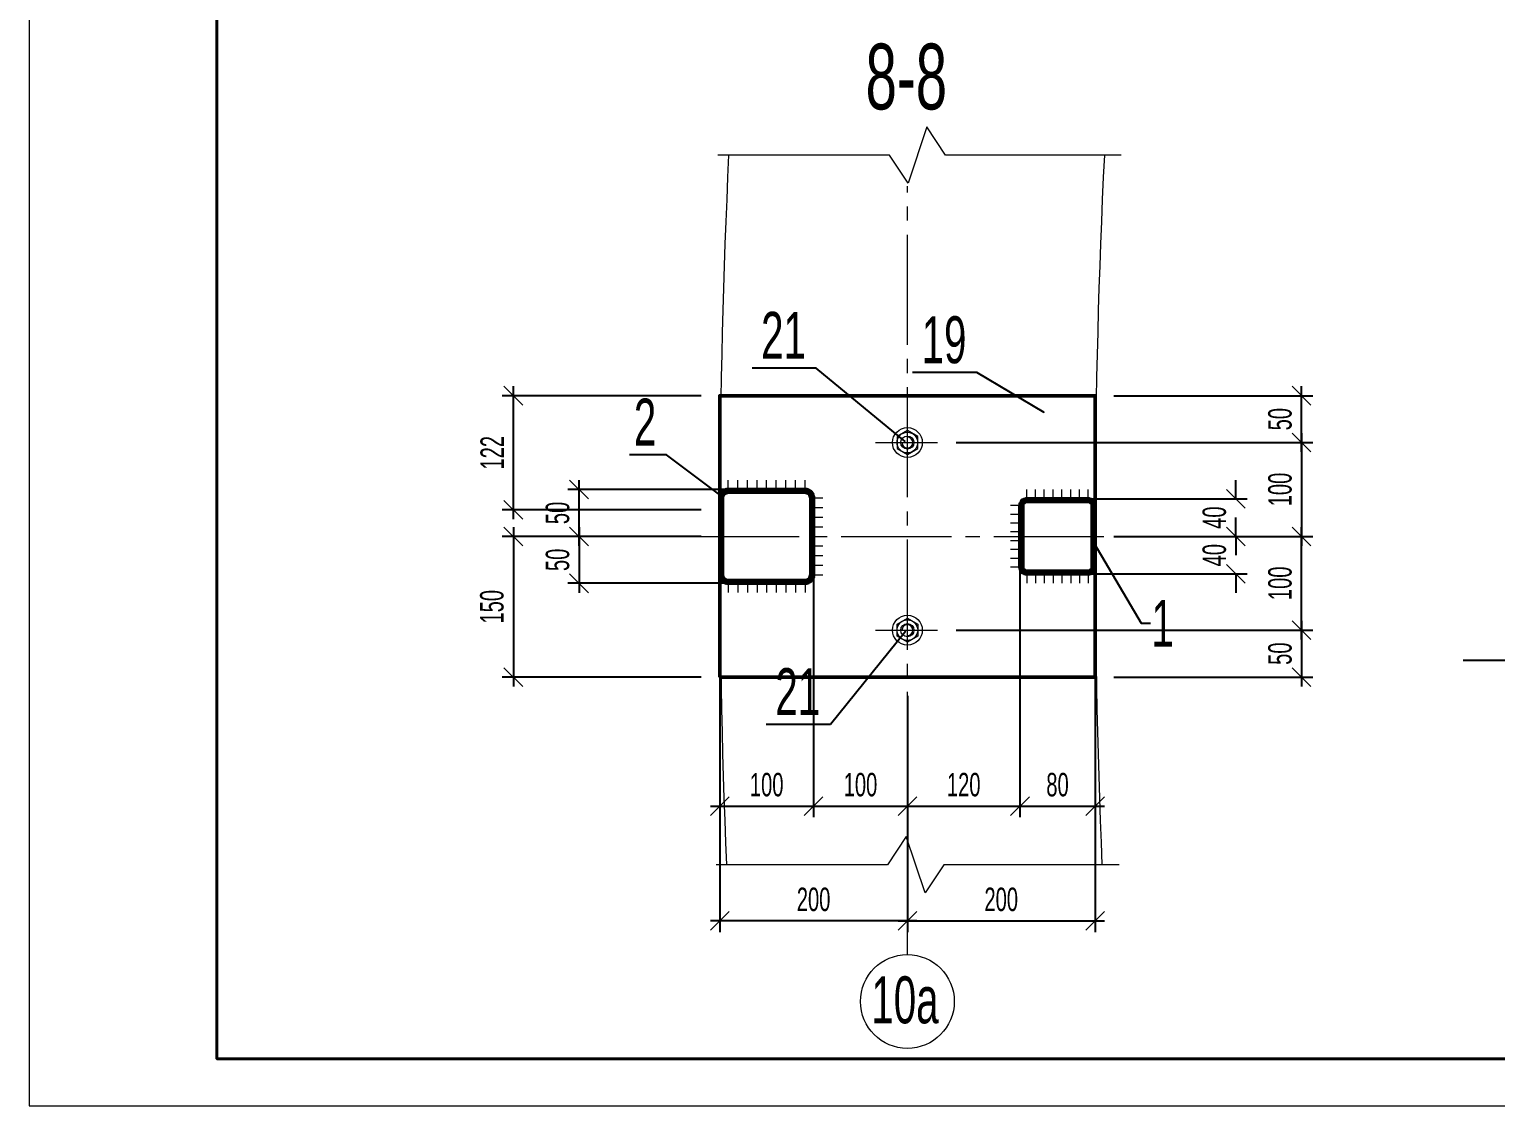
# Model space of a CAD drawing. Extents: x -483223 to 550073, y -164053 to -64662.
# Drawn here: x -216968 to -201339, y -132422 to -120947 of the extents above; entities that cross this region are included whole.
import ezdxf
from ezdxf import colors
from ezdxf.entities.mleader import LeaderData, LeaderLine
from ezdxf.enums import TextEntityAlignment as Align
from ezdxf.math import Vec2, Vec3

# ---------------------------------------------------------------- set-up
doc = ezdxf.new("R2010")
doc.units = 0
doc.header["$MEASUREMENT"] = 0
doc.linetypes.add('K5LT_AXLED', pattern=[16.25, 11.75, -1.5, 1.5, -1.5])
doc.linetypes.add('K5LT_THIN', pattern=[0])
doc.layers.get('0').update_dxf_attribs({"color": 40, "linetype": 'CONTINUOUS'})
doc.layers.get('Defpoints').update_dxf_attribs({"linetype": 'CONTINUOUS'})
for name, color, linetype, lineweight in [('tonkie', 8, 'CONTINUOUS', 15), ('ОСН. ТОНКА', 250, 'CONTINUOUS', 15), ('РАМКА', 250, 'CONTINUOUS', 40)]:
    doc.layers.add(name, color=color, linetype=linetype, lineweight=lineweight)
doc.styles.add('РОЗМІР', font='ARIALN.TTF', dxfattribs={"width": 0.75})
doc.dimstyles.new('10 основний', dxfattribs={"dimscale": 100, "dimtxt": 2.5, "dimasz": 2, "dimexe": 1.2, "dimexo": 2, "dimgap": 1, "dimtad": 1, "dimdec": 0, "dimlfac": 0.1, "dimzin": 0, "dimdsep": 46, "dimtxsty": 'РОЗМІР', "dimblk": 'OBLIQUE', "dimcen": 0.7, "dimdle": 1, "dimadec": 0, "dimazin": 0, "dimtfac": 1, "dimtdec": 0, "dimtix": 1, "dimtofl": 0, "dimtmove": 1, "dimatfit": 3, "dimfxl": 0.18, "dimtolj": 1, "dimtzin": 0, "dimarcsym": 0})

# ---------------------------------------------------------------- blocks, each defined once
blk = doc.blocks.new('_OBLIQUE')
at = {"color": 0, "linetype": 'ByBlock'}
blk.add_line((-0.5, -0.5), (0.5, 0.5), dxfattribs=at)
blk = doc.blocks.new('*D669')
at = {"layer": 'Defpoints', "color": 0, "transparency": 16777216}
for p in [(-209939, -126353), (-211809, -127853), (-209609, -127853)]:
    blk.add_point(p, dxfattribs=at)
at = {"layer": 'tonkie', "color": 0, "lineweight": -2, "transparency": 16777216}
for p, q in [((-211809, -126253), (-211809, -127953)), ((-210139, -126353), (-211929, -126353)), ((-209809, -127853), (-211929, -127853))]:
    blk.add_line(p, q, dxfattribs=at)
at = {"layer": 'tonkie', "color": 0, "lineweight": -2, "transparency": 16777216, "xscale": 200, "yscale": 200, "zscale": 200}
for p, rotation in [((-211809, -126353), 90), ((-211809, -127853), 270)]:
    blk.add_blockref('_OBLIQUE', p, dxfattribs=dict(at, rotation=rotation))
at = {"layer": 'tonkie', "color": 0, "transparency": 16777216, "insert": (-212037, -127103), "char_height": 250, "attachment_point": 5, "rotation": 90, "style": 'РОЗМІР'}
blk.add_mtext('\\A1;150', dxfattribs=at)
blk = doc.blocks.new('*D670')
at = {"layer": 'Defpoints', "color": 0, "transparency": 16777216}
for p in [(-211809, -124853), (-209609, -124853), (-209609, -126070)]:
    blk.add_point(p, dxfattribs=at)
at = {"layer": 'tonkie', "color": 0, "lineweight": -2, "transparency": 16777216}
for p, q in [((-209809, -124853), (-211929, -124853)), ((-211809, -126170), (-211809, -124753)), ((-209809, -126070), (-211929, -126070))]:
    blk.add_line(p, q, dxfattribs=at)
at = {"layer": 'tonkie', "color": 0, "lineweight": -2, "transparency": 16777216, "xscale": 200, "yscale": 200, "zscale": 200}
for p, rotation in [((-211809, -124853), 90), ((-211809, -126070), 270)]:
    blk.add_blockref('_OBLIQUE', p, dxfattribs=dict(at, rotation=rotation))
at = {"layer": 'tonkie', "color": 0, "transparency": 16777216, "insert": (-212035, -125461), "char_height": 250, "attachment_point": 5, "rotation": 90, "style": 'РОЗМІР'}
blk.add_mtext('\\A1;122', dxfattribs=at)
blk = doc.blocks.new('*D671')
at = {"layer": 'Defpoints', "color": 0, "transparency": 16777216}
for p in [(-209609, -126353), (-211109, -126853), (-209109, -126853)]:
    blk.add_point(p, dxfattribs=at)
at = {"layer": 'tonkie', "color": 0, "lineweight": -2, "transparency": 16777216}
for p, q in [((-211109, -126253), (-211109, -126953)), ((-209809, -126353), (-211229, -126353)), ((-209309, -126853), (-211229, -126853))]:
    blk.add_line(p, q, dxfattribs=at)
at = {"layer": 'tonkie', "color": 0, "lineweight": -2, "transparency": 16777216, "xscale": 200, "yscale": 200, "zscale": 200}
for p, rotation in [((-211109, -126353), 90), ((-211109, -126853), 270)]:
    blk.add_blockref('_OBLIQUE', p, dxfattribs=dict(at, rotation=rotation))
at = {"layer": 'tonkie', "color": 0, "transparency": 16777216, "insert": (-211337, -126603), "char_height": 250, "attachment_point": 5, "rotation": 90, "style": 'РОЗМІР'}
blk.add_mtext('\\A1;50', dxfattribs=at)
blk = doc.blocks.new('*D672')
at = {"layer": 'Defpoints', "color": 0, "transparency": 16777216}
for p in [(-211109, -125853), (-209109, -125853), (-209609, -126353)]:
    blk.add_point(p, dxfattribs=at)
at = {"layer": 'tonkie', "color": 0, "lineweight": -2, "transparency": 16777216}
for p, q in [((-211109, -126453), (-211109, -125753)), ((-209309, -125853), (-211229, -125853)), ((-209809, -126353), (-211229, -126353))]:
    blk.add_line(p, q, dxfattribs=at)
at = {"layer": 'tonkie', "color": 0, "lineweight": -2, "transparency": 16777216, "xscale": 200, "yscale": 200, "zscale": 200}
for p, rotation in [((-211109, -125853), 90), ((-211109, -126353), 270)]:
    blk.add_blockref('_OBLIQUE', p, dxfattribs=dict(at, rotation=rotation))
at = {"layer": 'tonkie', "color": 0, "transparency": 16777216, "insert": (-211337, -126103), "char_height": 250, "attachment_point": 5, "rotation": 90, "style": 'РОЗМІР'}
blk.add_mtext('\\A1;50', dxfattribs=at)
blk = doc.blocks.new('*D658')
at = {"layer": 'Defpoints', "color": 0, "transparency": 16777216}
for p in [(-205609, -126353), (-206056, -126753), (-204109, -126753)]:
    blk.add_point(p, dxfattribs=at)
at = {"layer": 'tonkie', "color": 0, "lineweight": -2, "transparency": 16777216}
for p, q in [((-204109, -126353), (-204109, -126153)), ((-205409, -126353), (-203989, -126353)), ((-205856, -126753), (-203989, -126753)), ((-204109, -126753), (-204109, -126953))]:
    blk.add_line(p, q, dxfattribs=at)
at = {"layer": 'tonkie', "color": 0, "lineweight": -2, "transparency": 16777216, "xscale": 200, "yscale": 200, "zscale": 200}
for p, rotation in [((-204109, -126353), 270), ((-204109, -126753), 90)]:
    blk.add_blockref('_OBLIQUE', p, dxfattribs=dict(at, rotation=rotation))
at = {"layer": 'tonkie', "color": 0, "transparency": 16777216, "insert": (-204337, -126553), "char_height": 250, "attachment_point": 5, "rotation": 90, "style": 'РОЗМІР'}
blk.add_mtext('\\A1;40', dxfattribs=at)
blk = doc.blocks.new('*D659')
at = {"layer": 'Defpoints', "color": 0, "transparency": 16777216}
for p in [(-206056, -125953), (-204109, -125953), (-205609, -126353)]:
    blk.add_point(p, dxfattribs=at)
at = {"layer": 'tonkie', "color": 0, "lineweight": -2, "transparency": 16777216}
for p, q in [((-204109, -125953), (-204109, -125753)), ((-205856, -125953), (-203989, -125953)), ((-205409, -126353), (-203989, -126353)), ((-204109, -126353), (-204109, -126553))]:
    blk.add_line(p, q, dxfattribs=at)
at = {"layer": 'tonkie', "color": 0, "lineweight": -2, "transparency": 16777216, "xscale": 200, "yscale": 200, "zscale": 200}
for p, rotation in [((-204109, -125953), 270), ((-204109, -126353), 90)]:
    blk.add_blockref('_OBLIQUE', p, dxfattribs=dict(at, rotation=rotation))
at = {"layer": 'tonkie', "color": 0, "transparency": 16777216, "insert": (-204337, -126153), "char_height": 250, "attachment_point": 5, "rotation": 90, "style": 'РОЗМІР'}
blk.add_mtext('\\A1;40', dxfattribs=at)
blk = doc.blocks.new('*D673')
at = {"layer": 'Defpoints', "color": 0, "transparency": 16777216}
for p in [(-209609, -127853), (-207609, -127853), (-209609, -130451)]:
    blk.add_point(p, dxfattribs=at)
at = {"layer": 'tonkie', "color": 0, "lineweight": -2, "transparency": 16777216}
for p, q in [((-209609, -128053), (-209609, -130571)), ((-207609, -128053), (-207609, -130571)), ((-207509, -130451), (-209709, -130451))]:
    blk.add_line(p, q, dxfattribs=at)
at = {"layer": 'tonkie', "color": 0, "lineweight": -2, "transparency": 16777216, "xscale": 200, "yscale": 200, "zscale": 200, "rotation": 180}
blk.add_blockref('_OBLIQUE', (-209609, -130451), dxfattribs=at)
at = {"layer": 'tonkie', "color": 0, "lineweight": -2, "transparency": 16777216, "xscale": 200, "yscale": 200, "zscale": 200}
blk.add_blockref('_OBLIQUE', (-207609, -130451), dxfattribs=at)
at = {"layer": 'tonkie', "color": 0, "transparency": 16777216, "insert": (-208609, -130224), "char_height": 250, "attachment_point": 5, "style": 'РОЗМІР'}
blk.add_mtext('\\A1;200', dxfattribs=at)
blk = doc.blocks.new('*D674')
at = {"layer": 'Defpoints', "color": 0, "transparency": 16777216}
for p in [(-207609, -127853), (-205609, -127853), (-205609, -130451)]:
    blk.add_point(p, dxfattribs=at)
at = {"layer": 'tonkie', "color": 0, "lineweight": -2, "transparency": 16777216}
for p, q in [((-207609, -128053), (-207609, -130571)), ((-205609, -128053), (-205609, -130571)), ((-207709, -130451), (-205509, -130451))]:
    blk.add_line(p, q, dxfattribs=at)
at = {"layer": 'tonkie', "color": 0, "lineweight": -2, "transparency": 16777216, "xscale": 200, "yscale": 200, "zscale": 200, "rotation": 180}
blk.add_blockref('_OBLIQUE', (-207609, -130451), dxfattribs=at)
at = {"layer": 'tonkie', "color": 0, "lineweight": -2, "transparency": 16777216, "xscale": 200, "yscale": 200, "zscale": 200}
blk.add_blockref('_OBLIQUE', (-205609, -130451), dxfattribs=at)
at = {"layer": 'tonkie', "color": 0, "transparency": 16777216, "insert": (-206609, -130224), "char_height": 250, "attachment_point": 5, "style": 'РОЗМІР'}
blk.add_mtext('\\A1;200', dxfattribs=at)
blk = doc.blocks.new('*D675')
at = {"layer": 'Defpoints', "color": 0, "transparency": 16777216}
for p in [(-209609, -126353), (-208609, -126353), (-208609, -129228)]:
    blk.add_point(p, dxfattribs=at)
at = {"layer": 'tonkie', "color": 0, "lineweight": -2, "transparency": 16777216}
for p, q in [((-209609, -126553), (-209609, -129348)), ((-208609, -126553), (-208609, -129348)), ((-209709, -129228), (-208509, -129228))]:
    blk.add_line(p, q, dxfattribs=at)
at = {"layer": 'tonkie', "color": 0, "lineweight": -2, "transparency": 16777216, "xscale": 200, "yscale": 200, "zscale": 200, "rotation": 180}
blk.add_blockref('_OBLIQUE', (-209609, -129228), dxfattribs=at)
at = {"layer": 'tonkie', "color": 0, "lineweight": -2, "transparency": 16777216, "xscale": 200, "yscale": 200, "zscale": 200}
blk.add_blockref('_OBLIQUE', (-208609, -129228), dxfattribs=at)
at = {"layer": 'tonkie', "color": 0, "transparency": 16777216, "insert": (-209109, -129001), "char_height": 250, "attachment_point": 5, "style": 'РОЗМІР'}
blk.add_mtext('\\A1;100', dxfattribs=at)
blk = doc.blocks.new('*D676')
at = {"layer": 'Defpoints', "color": 0, "transparency": 16777216}
for p in [(-208609, -126353), (-207609, -127853), (-207609, -129228)]:
    blk.add_point(p, dxfattribs=at)
at = {"layer": 'tonkie', "color": 0, "lineweight": -2, "transparency": 16777216}
for p, q in [((-208609, -126553), (-208609, -129348)), ((-207609, -128053), (-207609, -129348)), ((-208709, -129228), (-207509, -129228))]:
    blk.add_line(p, q, dxfattribs=at)
at = {"layer": 'tonkie', "color": 0, "lineweight": -2, "transparency": 16777216, "xscale": 200, "yscale": 200, "zscale": 200, "rotation": 180}
blk.add_blockref('_OBLIQUE', (-208609, -129228), dxfattribs=at)
at = {"layer": 'tonkie', "color": 0, "lineweight": -2, "transparency": 16777216, "xscale": 200, "yscale": 200, "zscale": 200}
blk.add_blockref('_OBLIQUE', (-207609, -129228), dxfattribs=at)
at = {"layer": 'tonkie', "color": 0, "transparency": 16777216, "insert": (-208109, -129001), "char_height": 250, "attachment_point": 5, "style": 'РОЗМІР'}
blk.add_mtext('\\A1;100', dxfattribs=at)
blk = doc.blocks.new('*D677')
at = {"layer": 'Defpoints', "color": 0, "transparency": 16777216}
for p in [(-206409, -126353), (-207609, -127853), (-206409, -129228)]:
    blk.add_point(p, dxfattribs=at)
at = {"layer": 'tonkie', "color": 0, "lineweight": -2, "transparency": 16777216}
for p, q in [((-206409, -126553), (-206409, -129348)), ((-207609, -128053), (-207609, -129348)), ((-207709, -129228), (-206309, -129228))]:
    blk.add_line(p, q, dxfattribs=at)
at = {"layer": 'tonkie', "color": 0, "lineweight": -2, "transparency": 16777216, "xscale": 200, "yscale": 200, "zscale": 200, "rotation": 180}
blk.add_blockref('_OBLIQUE', (-207609, -129228), dxfattribs=at)
at = {"layer": 'tonkie', "color": 0, "lineweight": -2, "transparency": 16777216, "xscale": 200, "yscale": 200, "zscale": 200}
blk.add_blockref('_OBLIQUE', (-206409, -129228), dxfattribs=at)
at = {"layer": 'tonkie', "color": 0, "transparency": 16777216, "insert": (-207009, -129001), "char_height": 250, "attachment_point": 5, "style": 'РОЗМІР'}
blk.add_mtext('\\A1;120', dxfattribs=at)
blk = doc.blocks.new('*D678')
at = {"layer": 'Defpoints', "color": 0, "transparency": 16777216}
for p in [(-206409, -126353), (-205609, -126353), (-205609, -129228)]:
    blk.add_point(p, dxfattribs=at)
at = {"layer": 'tonkie', "color": 0, "lineweight": -2, "transparency": 16777216}
for p, q in [((-206409, -126553), (-206409, -129348)), ((-205609, -126553), (-205609, -129348)), ((-206509, -129228), (-205509, -129228))]:
    blk.add_line(p, q, dxfattribs=at)
at = {"layer": 'tonkie', "color": 0, "lineweight": -2, "transparency": 16777216, "xscale": 200, "yscale": 200, "zscale": 200, "rotation": 180}
blk.add_blockref('_OBLIQUE', (-206409, -129228), dxfattribs=at)
at = {"layer": 'tonkie', "color": 0, "lineweight": -2, "transparency": 16777216, "xscale": 200, "yscale": 200, "zscale": 200}
blk.add_blockref('_OBLIQUE', (-205609, -129228), dxfattribs=at)
at = {"layer": 'tonkie', "color": 0, "transparency": 16777216, "insert": (-206009, -129001), "char_height": 250, "attachment_point": 5, "style": 'РОЗМІР'}
blk.add_mtext('\\A1;80', dxfattribs=at)
blk = doc.blocks.new('*D679')
at = {"layer": 'Defpoints', "color": 0, "transparency": 16777216}
for p in [(-205609, -124853), (-203409, -124853), (-207288, -125353)]:
    blk.add_point(p, dxfattribs=at)
at = {"layer": 'tonkie', "color": 0, "lineweight": -2, "transparency": 16777216}
for p, q in [((-205409, -124853), (-203289, -124853)), ((-203409, -125453), (-203409, -124753)), ((-207088, -125353), (-203289, -125353))]:
    blk.add_line(p, q, dxfattribs=at)
at = {"layer": 'tonkie', "color": 0, "lineweight": -2, "transparency": 16777216, "xscale": 200, "yscale": 200, "zscale": 200}
for p, rotation in [((-203409, -124853), 90), ((-203409, -125353), 270)]:
    blk.add_blockref('_OBLIQUE', p, dxfattribs=dict(at, rotation=rotation))
at = {"layer": 'tonkie', "color": 0, "transparency": 16777216, "insert": (-203637, -125103), "char_height": 250, "attachment_point": 5, "rotation": 90, "style": 'РОЗМІР'}
blk.add_mtext('\\A1;50', dxfattribs=at)
blk = doc.blocks.new('*D660')
at = {"layer": 'Defpoints', "color": 0, "transparency": 16777216}
for p in [(-207288, -125353), (-205609, -126353), (-203409, -126353)]:
    blk.add_point(p, dxfattribs=at)
at = {"layer": 'tonkie', "color": 0, "lineweight": -2, "transparency": 16777216}
for p, q in [((-203409, -125253), (-203409, -126453)), ((-207088, -125353), (-203289, -125353)), ((-205409, -126353), (-203289, -126353))]:
    blk.add_line(p, q, dxfattribs=at)
at = {"layer": 'tonkie', "color": 0, "lineweight": -2, "transparency": 16777216, "xscale": 200, "yscale": 200, "zscale": 200}
for p, rotation in [((-203409, -125353), 90), ((-203409, -126353), 270)]:
    blk.add_blockref('_OBLIQUE', p, dxfattribs=dict(at, rotation=rotation))
at = {"layer": 'tonkie', "color": 0, "transparency": 16777216, "insert": (-203637, -125853), "char_height": 250, "attachment_point": 5, "rotation": 90, "style": 'РОЗМІР'}
blk.add_mtext('\\A1;100', dxfattribs=at)
blk = doc.blocks.new('*D661')
at = {"layer": 'Defpoints', "color": 0, "transparency": 16777216}
for p in [(-207288, -127353), (-205609, -127853), (-203409, -127853)]:
    blk.add_point(p, dxfattribs=at)
at = {"layer": 'tonkie', "color": 0, "lineweight": -2, "transparency": 16777216}
for p, q in [((-207088, -127353), (-203289, -127353)), ((-203409, -127253), (-203409, -127953)), ((-205409, -127853), (-203289, -127853))]:
    blk.add_line(p, q, dxfattribs=at)
at = {"layer": 'tonkie', "color": 0, "lineweight": -2, "transparency": 16777216, "xscale": 200, "yscale": 200, "zscale": 200}
for p, rotation in [((-203409, -127353), 90), ((-203409, -127853), 270)]:
    blk.add_blockref('_OBLIQUE', p, dxfattribs=dict(at, rotation=rotation))
at = {"layer": 'tonkie', "color": 0, "transparency": 16777216, "insert": (-203637, -127603), "char_height": 250, "attachment_point": 5, "rotation": 90, "style": 'РОЗМІР'}
blk.add_mtext('\\A1;50', dxfattribs=at)
blk = doc.blocks.new('*D662')
at = {"layer": 'Defpoints', "color": 0, "transparency": 16777216}
for p in [(-205609, -126353), (-203409, -126353), (-205609, -127353)]:
    blk.add_point(p, dxfattribs=at)
at = {"layer": 'tonkie', "color": 0, "lineweight": -2, "transparency": 16777216}
for p, q in [((-203409, -127453), (-203409, -126253)), ((-205409, -126353), (-203289, -126353)), ((-205409, -127353), (-203289, -127353))]:
    blk.add_line(p, q, dxfattribs=at)
at = {"layer": 'tonkie', "color": 0, "lineweight": -2, "transparency": 16777216, "xscale": 200, "yscale": 200, "zscale": 200}
for p, rotation in [((-203409, -126353), 90), ((-203409, -127353), 270)]:
    blk.add_blockref('_OBLIQUE', p, dxfattribs=dict(at, rotation=rotation))
at = {"layer": 'tonkie', "color": 0, "transparency": 16777216, "insert": (-203637, -126853), "char_height": 250, "attachment_point": 5, "rotation": 90, "style": 'РОЗМІР'}
blk.add_mtext('\\A1;100', dxfattribs=at)

msp = doc.modelspace()

# ---------------------------------------------------------------- linework, layer by layer
at = {"layer": 'tonkie', "color": 0, "linetype": 'K5LT_AXLED', "ltscale": 100}
for p, q in [((-207609.335, -130811.1765), (-207609.335, -122619.3506)), ((-209938.7792, -126352.5669), (-205290.7436, -126352.5669))]:
    msp.add_line(p, q, dxfattribs=at)
at = {"layer": 'tonkie', "color": 0}
for p, q in [((-207948.007, -125352.5669), (-207287.8993, -125352.5669)), ((-209519.335, -125852.5669), (-209519.335, -125752.5669)), ((-209416.835, -125852.5669), (-209416.835, -125752.5669)), ((-209314.335, -125852.5669), (-209314.335, -125752.5669)), ((-209211.835, -125852.5669), (-209211.835, -125752.5669)), ((-209109.335, -125852.5669), (-209109.335, -125752.5669)), ((-209006.835, -125852.5669), (-209006.835, -125752.5669)), ((-208904.335, -125852.5669), (-208904.335, -125752.5669)), ((-208801.835, -125852.5669), (-208801.835, -125752.5669)), ((-208699.335, -125852.5669), (-208699.335, -125752.5669)), ((-208609.335, -125942.5669), (-208509.335, -125942.5669)), ((-206337.335, -125952.5669), (-206337.335, -125852.5669)), ((-206243.6207, -125952.5669), (-206243.6207, -125852.5669)), ((-206149.9064, -125952.5669), (-206149.9064, -125852.5669)), ((-206056.1921, -125952.5669), (-206056.1921, -125852.5669)), ((-205962.4778, -125952.5669), (-205962.4778, -125852.5669)), ((-205868.7636, -125952.5669), (-205868.7636, -125852.5669)), ((-205775.0493, -125952.5669), (-205775.0493, -125852.5669)), ((-205681.335, -125952.5669), (-205681.335, -125852.5669)), ((-208609.335, -126045.0669), (-208509.335, -126045.0669)), ((-206409.335, -126024.5669), (-206509.335, -126024.5669)), ((-206409.335, -126118.2812), (-206509.335, -126118.2812)), ((-208609.335, -126147.5669), (-208509.335, -126147.5669)), ((-208609.335, -126250.0669), (-208509.335, -126250.0669)), ((-206409.335, -126211.9955), (-206509.335, -126211.9955)), ((-208609.335, -126352.5669), (-208509.335, -126352.5669)), ((-206409.335, -126305.7098), (-206509.335, -126305.7098)), ((-206409.335, -126399.4241), (-206509.335, -126399.4241)), ((-208609.335, -126455.0669), (-208509.335, -126455.0669)), ((-208609.335, -126557.5669), (-208509.335, -126557.5669)), ((-206409.335, -126493.1383), (-206509.335, -126493.1383)), ((-206409.335, -126586.8526), (-206509.335, -126586.8526)), ((-208609.335, -126660.0669), (-208509.335, -126660.0669)), ((-206409.335, -126680.5669), (-206509.335, -126680.5669)), ((-209519.335, -126852.5669), (-209519.335, -126952.5669)), ((-209416.835, -126852.5669), (-209416.835, -126952.5669)), ((-209314.335, -126852.5669), (-209314.335, -126952.5669)), ((-209211.835, -126852.5669), (-209211.835, -126952.5669)), ((-209109.335, -126852.5669), (-209109.335, -126952.5669)), ((-209006.835, -126852.5669), (-209006.835, -126952.5669)), ((-208904.335, -126852.5669), (-208904.335, -126952.5669)), ((-208801.835, -126852.5669), (-208801.835, -126952.5669)), ((-208699.335, -126852.5669), (-208699.335, -126952.5669)), ((-208609.335, -126762.5669), (-208509.335, -126762.5669)), ((-206337.335, -126752.5669), (-206337.335, -126852.5669)), ((-206243.6207, -126752.5669), (-206243.6207, -126852.5669)), ((-206149.9064, -126752.5669), (-206149.9064, -126852.5669)), ((-206056.1921, -126752.5669), (-206056.1921, -126852.5669)), ((-205962.4778, -126752.5669), (-205962.4778, -126852.5669)), ((-205868.7636, -126752.5669), (-205868.7636, -126852.5669)), ((-205775.0493, -126752.5669), (-205775.0493, -126852.5669)), ((-205681.335, -126752.5669), (-205681.335, -126852.5669)), ((-207948.007, -127352.5669), (-207287.8993, -127352.5669))]:
    msp.add_line(p, q, dxfattribs=at)
for points in [[(-205332.0825, -122287.2819), (-207201.506, -122287.2819), (-207401.506, -121987.2819), (-207601.506, -122587.2819), (-207801.506, -122287.2819), (-209628.6962, -122287.2819)], [(-205351.7773, -129853.8661), (-207221.2008, -129853.8661), (-207421.2008, -130153.8661), (-207621.2008, -129553.8661), (-207821.2008, -129853.8661), (-209648.391, -129853.8661)]]:
    msp.add_lwpolyline(points, dxfattribs=at)
at = {"layer": 'tonkie', "color": 0, "lineweight": 50}
msp.add_lwpolyline([(-209609.335, -127852.5669), (-205609.335, -127852.5669), (-205609.335, -124852.5669), (-209609.335, -124852.5669)], close=True, dxfattribs=at)
at = {"layer": 'tonkie', "color": 0}
for points in [[(-207609.335, -125225.2942), (-207719.5564, -125288.9305), (-207719.5564, -125416.2033), (-207609.335, -125479.8396), (-207499.1136, -125416.2033), (-207499.1136, -125288.9305)], [(-207609.335, -127479.8396), (-207719.5564, -127416.2033), (-207719.5564, -127288.9305), (-207609.335, -127225.2942), (-207499.1136, -127288.9305), (-207499.1136, -127416.2033)]]:
    msp.add_lwpolyline(points, close=True, dxfattribs=at)
at = {"layer": 'tonkie', "color": 0, "lineweight": 50}
for points in [[(-209519.335, -126852.5669), (-208699.335, -126852.5669, 0.4142135624), (-208609.335, -126762.5669), (-208609.335, -125942.5669, 0.4142135624), (-208699.335, -125852.5669), (-209519.335, -125852.5669, 0.4142135624), (-209609.335, -125942.5669), (-209609.335, -126762.5669, 0.4142135624), (-209519.335, -126852.5669, 0.4142135624)], [(-209519.335, -126822.5669), (-208699.335, -126822.5669, 0.4142135624), (-208639.335, -126762.5669), (-208639.335, -125942.5669, 0.4142135624), (-208699.335, -125882.5669), (-209519.335, -125882.5669, 0.4142135624), (-209579.335, -125942.5669), (-209579.335, -126762.5669, 0.4142135624), (-209519.335, -126822.5669, 0.4142135624)], [(-206337.335, -126752.5669), (-205681.335, -126752.5669, 0.4142135624), (-205609.335, -126680.5669), (-205609.335, -126024.5669, 0.4142135624), (-205681.335, -125952.5669), (-206337.335, -125952.5669, 0.4142135624), (-206409.335, -126024.5669), (-206409.335, -126680.5669, 0.4142135624), (-206337.335, -126752.5669, 0.4142135624)], [(-206337.335, -126722.5669), (-205681.335, -126722.5669, 0.4142135624), (-205639.335, -126680.5669), (-205639.335, -126024.5669, 0.4142135624), (-205681.335, -125982.5669), (-206337.335, -125982.5669, 0.4142135624), (-206379.335, -126024.5669), (-206379.335, -126680.5669, 0.4142135624), (-206337.335, -126722.5669, 0.4142135624)]]:
    msp.add_lwpolyline(points, format="xyb", dxfattribs=at)
at = {"layer": 'tonkie', "color": 0}
for centre, radius in [((-207609.335, -125352.5669), 159.0909), ((-207609.335, -125352.5669), 110.2214), ((-207609.335, -125352.5669), 70), ((-207609.335, -127352.5669), 159.0909), ((-207609.335, -127352.5669), 110.2214), ((-207609.335, -127352.5669), 70)]:
    msp.add_circle(centre, radius, dxfattribs=at)
for centre, radius, start, end in [((-122759.335, -126352.5669), 86850, 177.317112108, 182.31046683), ((-122759.335, -126352.5669), 82850, 177.187480487, 182.422081185), ((-207609.335, -125352.5669), 57.8817, 180, 90), ((-207609.335, -127352.5669), 57.8817, 270, 180)]:
    msp.add_arc(centre, radius, start, end, dxfattribs=at)
at = {"layer": 'tonkie', "color": 0, "linetype": 'K5LT_THIN'}
msp.add_arc((-207609.335, -131311.1765), 500, 0, 359.99999427, dxfattribs=at)
at = {"layer": 'ОСН. ТОНКА', "color": 0, "ltscale": 40}
msp.add_lwpolyline([(-216968.0326, -73022.1397), (-216968.0326, -132422.1397), (-132868.0326, -132422.1397), (-132868.0326, -73022.1397), (-216968.0326, -73022.1397)], dxfattribs=at)
at = {"layer": 'РАМКА', "color": 0, "ltscale": 40}
msp.add_lwpolyline([(-133368.0326, -131922.1397), (-133368.0326, -131922.1397), (-133368.0326, -73522.1397), (-214968.0326, -73522.1397), (-214968.0326, -131922.1397), (-133368.0326, -131922.1397)], dxfattribs=at)

# ---------------------------------------------------------------- texts
at = {"layer": 'tonkie', "color": 0, "style": 'РОЗМІР', "width": 0.75}
msp.add_text('8-8', height=700, dxfattribs=at).set_placement((-207620.6082, -121800.1841), align=Align.CENTER)
msp.add_text('10а', height=500, dxfattribs=at).set_placement((-207993.4447, -131543.6722))

# ---------------------------------------------------------------- dimensions: what is measured, and where the dimension line sits
at = {"layer": 'tonkie', "color": 0}
for base, p1, p2, angle, picture, middle in [((-211809.335, -124852.5669), (-209608.8763, -126070.306), (-209609.335, -124852.5669), 90, '*D670', (-212034.8466, -125461.4365)), ((-203409.335, -124852.5669), (-207287.8993, -125352.5669), (-205609.335, -124852.5669), 90, '*D679', (-203636.9782, -125102.5669)), ((-203409.335, -126352.5669), (-207287.8993, -125352.5669), (-205609.335, -126352.5669), 90, '*D660', (-203636.9782, -125852.5669)), ((-211109.335, -125852.5669), (-209609.335, -126352.5669), (-209109.335, -125852.5669), 90, '*D672', (-211336.9782, -126102.5669)), ((-204109.335, -125952.5669), (-205609.335, -126352.5669), (-206056.1921, -125952.5669), 90, '*D659', (-204336.9782, -126152.5669)), ((-211809.335, -127852.5669), (-209938.7792, -126352.5669), (-209609.335, -127852.5669), 90, '*D669', (-212036.9782, -127102.5669)), ((-211109.335, -126852.5669), (-209609.335, -126352.5669), (-209109.335, -126852.5669), 90, '*D671', (-211336.9782, -126602.5669)), ((-204109.335, -126752.5669), (-205609.335, -126352.5669), (-206056.1921, -126752.5669), 90, '*D658', (-204336.9782, -126552.5669)), ((-203409.335, -126352.5669), (-205609.335, -127352.5669), (-205609.335, -126352.5669), 270, '*D662', (-203636.9782, -126852.5669)), ((-203409.335, -127852.5669), (-207287.8993, -127352.5669), (-205609.335, -127852.5669), 270, '*D661', (-203636.9782, -127602.5669))]:
    dim = msp.add_linear_dim(base=base, p1=p1, p2=p2, angle=angle, dimstyle='10 основний', dxfattribs=at)
    dim.commit()
    dim.dimension.update_dxf_attribs({"geometry": picture, "text_midpoint": middle})
for base, p1, p2, picture, middle in [((-208609.335, -129228.3565), (-209609.335, -126352.5669), (-208609.335, -126352.5669), '*D675', (-209109.335, -129000.7132)), ((-207609.335, -129228.3565), (-208609.335, -126352.5669), (-207609.335, -127852.5669), '*D676', (-208109.335, -129000.7132)), ((-206409.335, -129228.3565), (-207609.335, -127852.5669), (-206409.335, -126352.5669), '*D677', (-207009.335, -129000.7132)), ((-205609.335, -129228.3565), (-206409.335, -126352.5669), (-205609.335, -126352.5669), '*D678', (-206009.335, -129000.7132)), ((-209609.335, -130451.1741), (-207609.335, -127852.5669), (-209609.335, -127852.5669), '*D673', (-208609.335, -130223.5309)), ((-205609.335, -130451.1741), (-207609.335, -127852.5669), (-205609.335, -127852.5669), '*D674', (-206609.335, -130223.5309))]:
    dim = msp.add_linear_dim(base=base, p1=p1, p2=p2, dimstyle='10 основний', dxfattribs=at)
    dim.commit()
    dim.dimension.update_dxf_attribs({"geometry": picture, "text_midpoint": middle})

# ---------------------------------------------------------------- leaders
at = {"layer": 'tonkie', "color": 0, "ltscale": 50}
ml = msp.add_multileader_mtext('Standard', dxfattribs=at)
ml.set_content('21', style='РОЗМІР')
ml.set_leader_properties()
ml.build(insert=Vec2(0, 0))
ml.multileader.update_dxf_attribs({"text_right_attachment_type": 6, "dogleg_length": 100, "arrow_head_size": 18})
ctx = ml.context
ctx.base_point, ctx.char_height, ctx.arrow_head_size, ctx.landing_gap_size, ctx.plane_origin = Vec3(-209085.6467, -124209.4338), 500, 18, 9, Vec3(-208024.6097, -124763.3176)
ctx.right_attachment, ctx.text_align_type = 6, 2
notes = []
notes.append((ctx, [(0, (1, 1, 0), (-208581.3916, -124559.4338), (-1, 0), 100, [(0, [(-207617.9531, -125352.5669)], 0, [])])]))
ctx.mtext.insert, ctx.mtext.alignment, ctx.mtext.flow_direction = Vec3(-208690.3916, -123959.4338), 3, 5
ml = msp.add_multileader_mtext('Standard', dxfattribs=at)
ml.set_content('19', style='РОЗМІР')
ml.set_leader_properties()
ml.build(insert=Vec2(0, 0))
ml.multileader.update_dxf_attribs({"text_right_attachment_type": 6, "dogleg_length": 100, "arrow_head_size": 18})
ctx = ml.context
ctx.base_point, ctx.char_height, ctx.arrow_head_size, ctx.landing_gap_size, ctx.plane_origin = Vec3(-207401.0396, -124260.3837), 500, 18, 9, Vec3(-207379.6357, -123858.8538)
ctx.right_attachment, ctx.text_align_type = 6, 2
notes.append((ctx, [(1, (1, 1, 0), (-206870.6931, -124606.1204), (-1, 0), 100, [(0, [(-206136.1426, -125040.3686)], 0, [])])]))
ctx.mtext.insert, ctx.mtext.alignment, ctx.mtext.flow_direction = Vec3(-206979.6931, -124006.1204), 3, 5
ml = msp.add_multileader_mtext('Standard', dxfattribs=at)
ml.set_content('2', style='РОЗМІР')
ml.set_leader_properties()
ml.build(insert=Vec2(0, 0))
ml.multileader.update_dxf_attribs({"text_right_attachment_type": 6, "dogleg_length": 100, "arrow_head_size": 18})
ctx = ml.context
ctx.base_point, ctx.char_height, ctx.arrow_head_size, ctx.landing_gap_size, ctx.plane_origin = Vec3(-210498.9538, -125134.5069), 500, 18, 9, Vec3(-210835.7695, -124737.2403)
ctx.right_attachment, ctx.text_align_type = 6, 2
notes.append((ctx, [(1, (1, 1, 0), (-210176.8269, -125484.5069), (-1, 0), 100, [(0, [(-209592.2764, -125918.7552)], 0, [])])]))
ctx.mtext.insert, ctx.mtext.alignment, ctx.mtext.flow_direction = Vec3(-210285.8269, -124884.5069), 3, 5
ml = msp.add_multileader_mtext('Standard', dxfattribs=at)
ml.set_content('1', style='РОЗМІР')
ml.set_leader_properties()
ml.build(insert=Vec2(0, 0))
ml.multileader.update_dxf_attribs({"text_right_attachment_type": 6, "dogleg_length": 100, "arrow_head_size": 18})
ctx = ml.context
ctx.base_point, ctx.char_height, ctx.arrow_head_size, ctx.landing_gap_size, ctx.plane_origin = Vec3(-205017.1594, -127279.4648), 500, 18, 9, Vec3(-205631.4607, -126405.5568)
ctx.right_attachment = 6
notes.append((ctx, [(0, (1, 1, 0), (-205117.1594, -127279.4648), (1, 0), 100, [(0, [(-205631.4607, -126405.5568)], 0, [])])]))
ctx.mtext.insert, ctx.mtext.flow_direction = Vec3(-205008.1594, -127029.4648), 5
ml = msp.add_multileader_mtext('Standard', dxfattribs=at)
ml.set_content('Болти М16', style='РОЗМІР')
ml.set_leader_properties()
ml.build(insert=Vec2(0, 0))
ml.multileader.update_dxf_attribs({"text_right_attachment_type": 6, "dogleg_length": 100, "arrow_head_size": 18})
ctx = ml.context
ctx.base_point, ctx.char_height, ctx.arrow_head_size, ctx.landing_gap_size, ctx.plane_origin = Vec3(-201147.978, -127331.6813), 500, 18, 9, Vec3(-194309.2224, -127026.8167)
ctx.right_attachment, ctx.text_align_type = 6, 2
notes.append((ctx, [(0, (1, 1, 0), (-198922.2017, -127677.418), (-1, 0), 100, [(1, [(-194309.2224, -127026.8167), (-193601.6469, -127459.2281)], 0, [])])]))
ctx.mtext.insert, ctx.mtext.alignment, ctx.mtext.flow_direction = Vec3(-199031.2017, -127077.418), 3, 5
ml = msp.add_multileader_mtext('Standard', dxfattribs=at)
ml.set_content('21', style='РОЗМІР')
ml.set_leader_properties()
ml.build(insert=Vec2(0, 0))
ml.multileader.update_dxf_attribs({"text_right_attachment_type": 6, "dogleg_length": 100, "arrow_head_size": 18})
ctx = ml.context
ctx.base_point, ctx.char_height, ctx.arrow_head_size, ctx.landing_gap_size, ctx.plane_origin = Vec3(-208934.4667, -128008.3575), 500, 18, 9, Vec3(-207699.4399, -128562.2413)
ctx.right_attachment, ctx.text_align_type = 6, 2
notes.append((ctx, [(0, (1, 1, 0), (-208430.2116, -128358.3575), (-1, 0), 100, [(0, [(-207617.9531, -127352.5669)], 0, [])])]))
ctx.mtext.insert, ctx.mtext.alignment, ctx.mtext.flow_direction = Vec3(-208539.2116, -127758.3575), 3, 5
for ctx, leaders in notes:
    for number, flags, end, landing, length, lines in leaders:
        leader = LeaderData()
        leader.index, (leader.has_last_leader_line, leader.has_dogleg_vector, leader.attachment_direction) = number, flags
        leader.last_leader_point, leader.dogleg_vector, leader.dogleg_length = Vec3(end), Vec3(landing), length
        for number, points, colour, breaks in lines:
            line = LeaderLine()
            line.index, line.vertices, line.color, line.breaks = number, Vec3.list(points), colors.encode_raw_color(colour), breaks
            leader.lines.append(line)
        ctx.leaders.append(leader)

doc.saveas('drawing.dxf')
